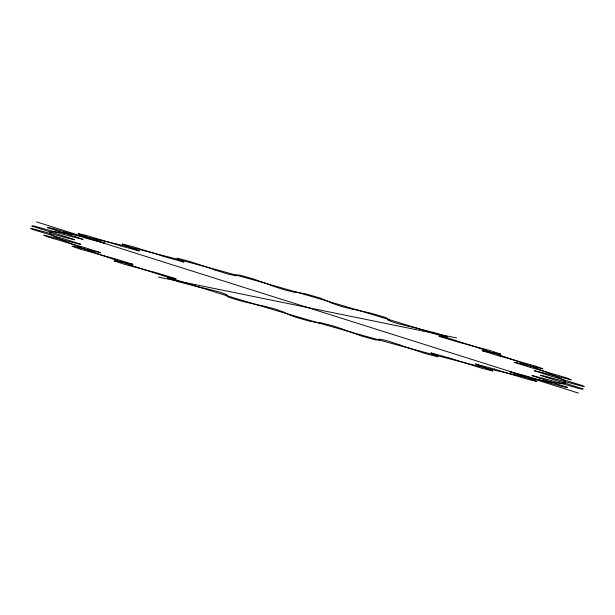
<?xml version="1.0" encoding="UTF-8"?>
<svg xmlns="http://www.w3.org/2000/svg" width="615" height="615" viewBox="0 0 615 615"><rect width="100%" height="100%" fill="white"/><g stroke="black" fill="none" stroke-linecap="round" stroke-linejoin="round"><path stroke-width="0.92" d="M74.592 239.804L63.545 237.075A63.445 2.768 16.2 0 0 52.19 233.938L30.75 228.25A288.989 12.607 16.2 0 0 32.195 229.341L55.435 236.398A62.853 2.744 16.2 0 0 67.219 239.858L80.75 244.332L72.17 242.325A63.445 2.768 16.2 0 0 61.923 239.635L43.78 235.13A288.989 12.607 16.2 0 0 48.6 237.167L72.77 244.217A62.853 2.744 16.2 0 0 84.424 247.507M540.408 375.196L551.455 377.925A63.445 2.768 16.2 0 0 562.81 381.062L584.25 386.75A288.989 12.607 16.2 0 0 582.805 385.659L559.565 378.602A62.853 2.744 16.2 0 0 547.78 375.142L534.251 370.668L542.83 372.675A63.445 2.768 16.2 0 0 553.077 375.365L571.22 379.87A288.989 12.607 16.2 0 0 566.4 377.833L542.23 370.784A62.853 2.744 16.2 0 0 530.576 367.493M235.591 275.059L239.45 275.043A288.989 12.607 16.2 0 1 253.442 278.956L267.179 283.876A63.445 2.768 16.2 0 1 271.776 285.729L284.93 289.996L294.108 292.094M379.386 339.964L375.55 339.957A288.989 12.607 16.2 0 1 361.559 336.044L347.821 331.124A63.445 2.768 16.2 0 1 343.224 329.271L331.923 325.535L320.892 322.906M105.08 243.271L88.499 238.912A63.445 2.768 16.2 0 0 76.937 235.445L52.759 228.434A288.989 12.607 16.2 0 0 47.409 227.512L64.867 233.362A62.853 2.744 16.2 0 0 74.876 236.567M509.92 371.729L526.502 376.088A63.445 2.768 16.2 0 0 538.063 379.555L562.241 386.566A288.989 12.607 16.2 0 0 567.591 387.488L550.133 381.638A62.853 2.744 16.2 0 0 540.124 378.433M139.336 250.982L120.632 245.9M475.641 364.026L494.368 369.1M100.576 252.696L94.479 251.366A63.445 2.768 16.2 0 0 85.931 249.275L72.14 246.215A288.989 12.607 16.2 0 0 80.058 249.075L103.743 255.717M514.409 362.312L520.521 363.634A63.445 2.768 16.2 0 0 529.069 365.725L542.861 368.785A288.989 12.607 16.2 0 0 534.942 365.925L511.257 359.283M227.004 295.062C222.699 292.448 212.621 290.272 206.117 288.604M387.996 319.938C392.247 322.537 402.41 324.735 408.883 326.396M170.37 277.942L167.488 278.157A288.989 12.607 16.2 0 0 180.018 282.2L198.73 286.897M444.63 337.058L447.551 336.774A288.989 12.607 16.2 0 0 434.982 332.8L416.27 328.103M532.598 375.596L531.913 375.588L540.085 378.425M532.436 375.573L545.905 379.086A63.445 2.768 16.2 0 0 557.705 382.484L581.198 389.026A288.989 12.607 16.2 0 0 583.212 388.941L562.256 382.292A62.853 2.744 16.2 0 0 551.025 378.863L540.37 375.288M296.361 292.194L305.816 293.885A288.989 12.607 16.2 0 1 320.161 298.06L328.733 301.611M318.639 322.806L313.957 322.045M352.818 309.299L341.686 306.516L330.57 302.741A63.445 2.768 16.2 0 0 328.671 301.596M262.182 305.701L273.929 308.668L284.484 312.312A63.445 2.768 16.2 0 0 286.329 313.404M313.496 321.96L313.02 321.868M174.214 278.526L176.082 278.741L155.933 272.606A62.853 2.744 16.2 0 1 146.531 270.216L124.722 264.389A288.989 12.607 16.2 0 1 114.175 260.868L122.754 262.282M440.786 336.474L438.926 336.29L459.067 342.394A62.853 2.744 16.2 0 1 468.469 344.784L490.278 350.612A288.989 12.607 16.2 0 1 500.825 354.132L492.246 352.718M311.797 321.637L309.184 321.115A288.989 12.607 16.2 0 1 294.839 316.94L290.864 315.38M158.393 277.081L456.607 337.919M357.776 310.229L372.283 313.519A288.989 12.607 16.2 0 1 386.143 317.717L389.049 319.692M257.224 304.771L242.717 301.481A288.989 12.607 16.2 0 1 228.857 297.283L225.951 295.338M129.158 263.674L132.978 264.358L114.567 258.631M485.842 351.326L482.022 350.658L500.433 356.369M530.591 367.501L514.417 362.358M84.409 247.499L100.599 252.673M74.915 236.575L83.087 239.427L69.095 235.914A62.853 2.744 16.2 0 0 57.295 232.516L33.802 225.974A288.989 12.607 16.2 0 0 31.788 226.059L52.744 232.708A62.853 2.744 16.2 0 0 63.975 236.137L74.63 239.712M36.569 221.9L578.431 393.1M515.647 373.874L509.92 371.744M99.353 241.126L105.08 243.256M214.973 269.993L228.35 274.19L236.237 275.812M400.027 345.007C393.631 342.909 383.814 339.319 378.817 339.211M432.599 353.679L431.007 352.879L451.379 358.537A63.445 2.768 16.2 0 0 460.497 361.535L481.868 368.27A288.989 12.607 16.2 0 0 492.792 370.991L485.112 367.685A62.853 2.744 16.2 0 0 479.17 365.471L475.649 364.072M182.401 261.321L184 262.113L163.621 256.463A63.445 2.768 16.2 0 0 154.503 253.465L133.132 246.73A288.989 12.607 16.2 0 0 122.208 244.009L129.888 247.315A62.853 2.744 16.2 0 0 135.83 249.529L139.359 250.943M290.441 315.203L286.267 313.389M99.307 241.118A62.853 2.744 16.2 0 1 91.135 238.343L78.143 233.615A288.989 12.607 16.2 0 1 86.523 235.491L110 242.571A63.445 2.768 16.2 0 1 120.671 245.908M182.332 261.306A62.853 2.744 16.2 0 1 179.065 259.814L177.035 258.092A288.989 12.607 16.2 0 1 189.866 261.506L207.962 267.51A63.445 2.768 16.2 0 1 215.042 270.008M236.114 275.766A62.853 2.744 16.2 0 1 235.653 275.074M294.039 292.071A62.853 2.744 16.2 0 1 296.415 292.217M352.749 309.276A62.853 2.744 16.2 0 1 357.83 310.244M388.995 319.677A63.445 2.768 16.2 0 1 388.065 319.961M408.829 326.373A62.853 2.744 16.2 0 1 416.309 328.118M444.576 337.043A63.445 2.768 16.2 0 1 440.855 336.497M492.192 352.695A63.445 2.768 16.2 0 1 485.896 351.35M500.402 356.354A62.853 2.744 16.2 0 1 511.273 359.291M515.693 373.882A62.853 2.744 16.2 0 1 523.865 376.657L536.857 381.385A288.989 12.607 16.2 0 1 528.477 379.509L505 372.429A63.445 2.768 16.2 0 1 494.329 369.092M432.668 353.694A62.853 2.744 16.2 0 1 435.935 355.186L437.98 356.861A288.989 12.607 16.2 0 1 425.134 353.494L407.038 347.49A63.445 2.768 16.2 0 1 399.958 344.992M378.886 339.234A62.853 2.744 16.2 0 1 379.347 339.926M320.961 322.929A62.853 2.744 16.2 0 1 318.585 322.783M262.251 305.724A62.853 2.744 16.2 0 1 257.17 304.756M226.005 295.323A63.445 2.768 16.2 0 1 226.935 295.039M206.171 288.627A62.853 2.744 16.2 0 1 198.691 286.882M170.424 277.957A63.445 2.768 16.2 0 1 174.145 278.503M122.808 262.305A63.445 2.768 16.2 0 1 129.104 263.651M114.598 258.646A62.853 2.744 16.2 0 1 103.727 255.709M162.345 275.489A268.348 11.708 16.2 0 0 564.493 382.922A268.348 11.708 16.2 0 0 195.662 264.096A268.348 11.708 16.2 0 0 162.345 275.489"/></g></svg>
